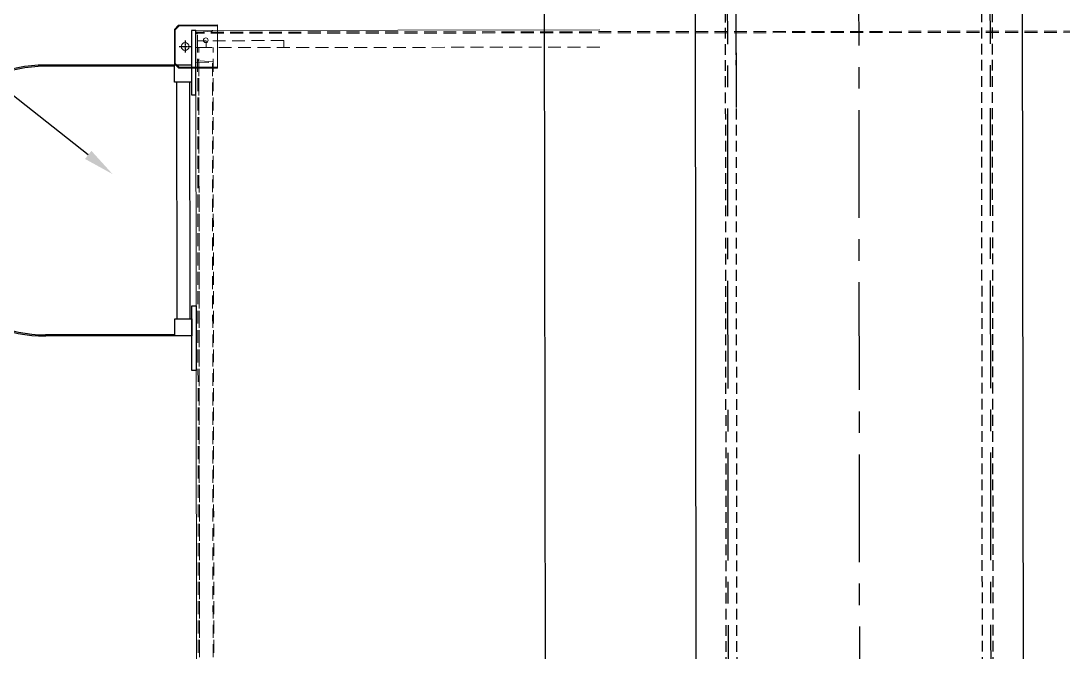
# Model space of a CAD drawing. Header units: feet. Extents: x -99009 to 3252343, y -11094690 to 9035152.
# Drawn here: x 2492532 to 2494953, y -1991917 to -1990450 of the extents above; entities that cross this region are included whole.
import ezdxf

# ---------------------------------------------------------------- set-up
doc = ezdxf.new("R2010")
doc.units = ezdxf.units.FT
for name, pattern in [('CENTER', [2, 1.25, -0.25, 0.25, -0.25]), ('DASHED', [0.75, 0.5, -0.25]), ('HIDDEN', [0.375, 0.25, -0.125])]:
    doc.linetypes.add(name, pattern=pattern)
doc.layers.add('1', color=1, linetype='Continuous')

# ---------------------------------------------------------------- blocks, each defined once
blk = doc.blocks.new('conveyor')
at = {"color": 7, "linetype": 'DASHED', "lineweight": 0, "ltscale": 60}
for p, q in [((1728903.1, -1090068.5, 0), (1728903.1, -1093148.3, 0)), ((1728905.9, -1090068.5, 0), (1728905.9, -1093148.3, 0)), ((1728939.1, -1092210.4, 0), (1728939.1, -1093148.3, 0)), ((1728923.1, -1092944.3, 0), (1728923.1, -1093124.3, 0)), ((1728923.1, -1092944.3, 0), (1728939.1, -1092944.3, 0)), ((1728901.1, -1093110.1, 0), (1728899.1, -1093110.1, 0)), ((1728903.3, -1093141.5, 0), (1728901.1, -1093110.1, 0)), ((1731695.4, -1093108.3, 0), (1728939.1, -1093108.3, 0)), ((1728939.1, -1093148.3, 0), (1728939.1, -1093108.3, 0)), ((1728972.1, -1093108.3, 0), (1728969.8, -1093141.5, 0)), ((1728974.1, -1093148.3, 0), (1728974.1, -1093108.3, 0)), ((1731660.4, -1093110.1, 0), (1728974.1, -1093110.1, 0)), ((1728923.1, -1093124.3, 0), (1728939.1, -1093124.3, 0)), ((1728923.1, -1093124.3, 0), (1728923.1, -1093144.3, 0)), ((1728904.1, -1093144.3, 0), (1728904.1, -1093148.3, 0)), ((1728906, -1093144.3, 0), (1728904.1, -1093144.3, 0)), ((1728906, -1093144.3, 0), (1728906, -1093148.3, 0)), ((1728939.1, -1093144.3, 0), (1728906, -1093144.3, 0)), ((1731695.4, -1093141.5, 0), (1728939.1, -1093141.5, 0)), ((1731695.4, -1093144.3, 0), (1728939.1, -1093144.3, 0)), ((1731660.4, -1093141.5, 0), (1728974.1, -1093141.5, 0))]:
    blk.add_line(p, q, dxfattribs=at)
at = {"color": 3}
for p, q in [((1731732.2, -1091228.2, 0), (1727029.9, -1091228.2, 0)), ((1729079.8, -1091893.2, 0), (1723001.8, -1091893.2, 0)), ((1731732.2, -1091988.1, 0), (1727029.9, -1091988.1, 0))]:
    blk.add_line(p, q, dxfattribs=at)
at = {"color": 3, "linetype": 'HIDDEN', "ltscale": 100}
for p, q in [((1731732.2, -1091298.2, 0), (1727029.9, -1091298.2, 0)), ((1731732.2, -1091323.2, 0), (1727029.9, -1091323.2, 0)), ((1731732.2, -1091893.2, 0), (1727029.9, -1091893.2, 0)), ((1731732.2, -1091918.1, 0), (1727029.9, -1091918.1, 0))]:
    blk.add_line(p, q, dxfattribs=at)
at = {"color": 8, "linetype": 'CENTER', "ltscale": 200}
for p, q in [((1731732.2, -1091303.2, 0), (1712591.7, -1091303.2, 0)), ((1731736.1, -1091608.2, 0), (1712532.3, -1091608.2, 0)), ((1731732.2, -1091913.2, 0), (1712591.7, -1091913.2, 0))]:
    blk.add_line(p, q, dxfattribs=at)
at = {"color": 7, "linetype": 'Continuous', "lineweight": 15}
for p, q in [((1728899.1, -1093148.3, 0), (1728899.1, -1092210.4, 0)), ((1728886.6, -1093188.3, 0), (1728886.6, -1093098.3, 0)), ((1728886.6, -1093098.3, 0), (1728888.6, -1093098.3, 0)), ((1728888.6, -1093098.3, 0), (1728888.6, -1093187.5, 0)), ((1728984.6, -1093098.3, 0), (1728888.6, -1093098.3, 0)), ((1728984.6, -1093187.5, 0), (1728984.6, -1093098.3, 0)), ((1728984.6, -1093098.3, 0), (1728986.6, -1093098.3, 0)), ((1728986.6, -1093098.3, 0), (1728986.6, -1093188.3, 0)), ((1731735.4, -1093148.3, 0), (1728899.1, -1093148.3, 0)), ((1728886.6, -1093188.3, 0), (1728888.6, -1093187.5, 0)), ((1728896.6, -1093198.3, 0), (1728886.6, -1093188.3, 0)), ((1728888.6, -1093187.5, 0), (1728897.5, -1093196.3, 0)), ((1728975.8, -1093196.3, 0), (1728984.6, -1093187.5, 0)), ((1728986.6, -1093188.3, 0), (1728976.6, -1093198.3, 0)), ((1728986.6, -1093188.3, 0), (1728984.6, -1093187.5, 0)), ((1728896.6, -1093198.3, 0), (1728897.5, -1093196.3, 0)), ((1728976.6, -1093198.3, 0), (1728896.6, -1093198.3, 0)), ((1728897.5, -1093196.3, 0), (1728975.8, -1093196.3, 0)), ((1728976.6, -1093198.3, 0), (1728975.8, -1093196.3, 0))]:
    blk.add_line(p, q, dxfattribs=at)
at = {"color": 1}
blk.add_line((1731663.4, -1092338.4, 0), (1726820.3, -1092338.4, 0), dxfattribs=at)
at = {"color": 2}
for p, q in [((1729049.1, -1093148.3, 0), (1728899.1, -1093148.3, 0)), ((1728899.1, -1093148.3, 0), (1728899.1, -1093158.3, 0)), ((1728899.1, -1093158.3, 0), (1729049.1, -1093158.3, 0)), ((1728979.1, -1093198.3, 0), (1728979.1, -1093158.3, 0)), ((1728979.1, -1093158.3, 0), (1729019.1, -1093158.3, 0)), ((1729019.1, -1093158.3, 0), (1729019.1, -1093198.3, 0)), ((1729019.1, -1093163.3, 0), (1729569.1, -1093163.3, 0)), ((1729049.1, -1093158.3, 0), (1729049.1, -1093148.3, 0)), ((1729539.1, -1093158.3, 0), (1729539.1, -1093148.3, 0)), ((1729539.1, -1093148.3, 0), (1729689.1, -1093148.3, 0)), ((1729689.1, -1093158.3, 0), (1729539.1, -1093158.3, 0)), ((1729569.1, -1093198.3, 0), (1729569.1, -1093158.3, 0)), ((1729569.1, -1093158.3, 0), (1729609.1, -1093158.3, 0)), ((1729609.1, -1093158.3, 0), (1729609.1, -1093198.3, 0)), ((1729689.1, -1093148.3, 0), (1729689.1, -1093158.3, 0)), ((1729019.1, -1093198.3, 0), (1728979.1, -1093198.3, 0)), ((1728979.1, -1093198.3, 0), (1728979.1, -1093498.3, 0)), ((1728982.1, -1093198.3, 0), (1728982.1, -1093498.3, 0)), ((1729019.1, -1093193.3, 0), (1729569.1, -1093193.3, 0)), ((1729609.1, -1093198.3, 0), (1729569.1, -1093198.3, 0)), ((1729606.1, -1093198.3, 0), (1729606.1, -1093498.3, 0)), ((1729609.1, -1093198.3, 0), (1729609.1, -1093498.3, 0))]:
    blk.add_line(p, q, dxfattribs=at)
at = {"color": 8, "linetype": 'CENTER', "ltscale": 2}
for p, q in [((1728936.6, -1093187, 0), (1728936.6, -1093159.5, 0)), ((1728922.9, -1093173.3, 0), (1728950.4, -1093173.3, 0))]:
    blk.add_line(p, q, dxfattribs=at)
blk.add_line((1729188.1, -1093398.7, 0), (1728976.7, -1093666.2, 0))
at = {"color": 7, "linetype": 'Continuous', "lineweight": 15}
for centre, radius in [((1728922.1, -1093125.3, 0), 5.5), ((1728936.6, -1093173.3, 0), 9)]:
    blk.add_circle(centre, radius, dxfattribs=at)
at = {"color": 7, "linetype": 'DASHED', "lineweight": 0, "ltscale": 60}
for centre, start, end in [((1728906.3, -1093141.3, 0), 184, 270), ((1728966.8, -1093141.3, 0), 270, 356)]:
    blk.add_arc(centre, 3, start, end, dxfattribs=at)
at = {"color": 2}
for radius in [315, 312]:
    blk.add_arc((1729294.1, -1093498.3, 0), radius, 180, 0, dxfattribs=at)
blk.add_solid([(1729178.7, -1093391.3, 0), (1729232.8, -1093342.2, 0), (1729197.5, -1093406.1, 0)])

msp = doc.modelspace()

# ---------------------------------------------------------------- linework, layer by layer
at = {"layer": '1'}
msp.add_arc((2520410.24778, -1978395.99612), 100000, 84.1346387202, 194.3871675539, dxfattribs=at)

# ---------------------------------------------------------------- block references
at = {"color": 3, "rotation": 270.0650517140735}
msp.add_blockref('conveyor', (3584123.10414, -260333.11416, 0), dxfattribs=at)

doc.saveas('drawing.dxf')
